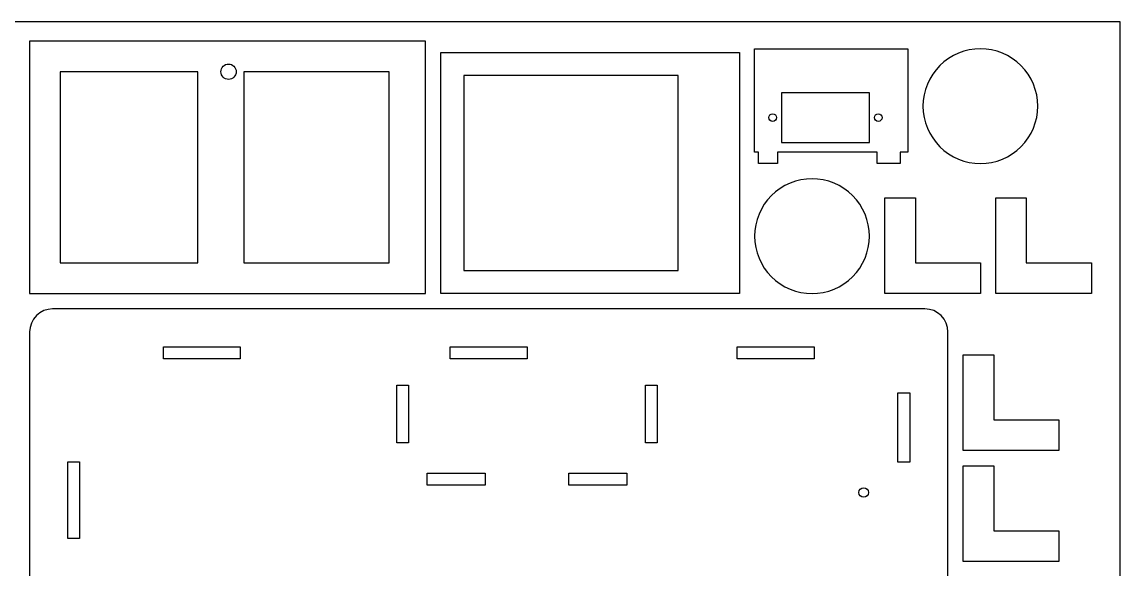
# Model space of a CAD drawing. Header units: millimetres. Extents: x 0 to 600, y 0 to 400.
# Drawn here: x 313 to 600, y 257 to 400 of the extents above; entities that cross this region are included whole.
import ezdxf

# ---------------------------------------------------------------- set-up
doc = ezdxf.new("R2010")
doc.units = ezdxf.units.MM
for name, color, linetype in [('CUT', 1, 'Continuous'), ('ENGRAVE', 5, 'Continuous'), ('NOTE', 8, 'Continuous')]:
    doc.layers.add(name, color=color, linetype=linetype)

msp = doc.modelspace()

# ---------------------------------------------------------------- linework, layer by layer
at = {"layer": 'CUT'}
for points in [[(418.5, 395), (315, 395), (315, 329), (418.5, 329)], [(422.5, 329), (422.5, 392), (500.5, 392), (500.5, 329)], [(505.5, 363), (505.5, 366), (504.5, 366), (504.5, 393), (544.5, 393), (544.5, 366), (542.5, 366), (542.5, 363), (536.5, 363), (536.5, 366), (510.5, 366), (510.5, 363)], [(578.5, 378), (578.43, 379.47), (578.21, 380.93), (577.85, 382.35), (577.36, 383.74), (576.73, 385.07), (575.97, 386.33), (575.1, 387.52), (574.11, 388.61), (573.02, 389.6), (571.83, 390.47), (570.57, 391.23), (569.24, 391.86), (567.85, 392.35), (566.43, 392.71), (564.97, 392.93), (563.5, 393), (562.03, 392.93), (560.57, 392.71), (559.15, 392.35), (557.76, 391.86), (556.43, 391.23), (555.17, 390.47), (553.98, 389.6), (552.89, 388.61), (551.9, 387.52), (551.03, 386.33), (550.27, 385.07), (549.64, 383.74), (549.15, 382.35), (548.79, 380.93), (548.57, 379.47), (548.5, 378), (548.57, 376.53), (548.79, 375.07), (549.15, 373.65), (549.64, 372.26), (550.27, 370.93), (551.03, 369.67), (551.9, 368.48), (552.89, 367.39), (553.98, 366.4), (555.17, 365.53), (556.43, 364.77), (557.76, 364.14), (559.15, 363.65), (560.57, 363.29), (562.03, 363.07), (563.5, 363), (564.97, 363.07), (566.43, 363.29), (567.85, 363.65), (569.24, 364.14), (570.57, 364.77), (571.83, 365.53), (573.02, 366.4), (574.11, 367.39), (575.1, 368.48), (575.97, 369.67), (576.73, 370.93), (577.36, 372.26), (577.85, 373.65), (578.21, 375.07), (578.43, 376.53)], [(484.5, 386), (428.5, 386), (428.5, 335), (484.5, 335)], [(534.5, 381.5), (511.5, 381.5), (511.5, 368.5), (534.5, 368.5)], [(534.5, 344), (534.43, 345.47), (534.21, 346.93), (533.85, 348.35), (533.36, 349.74), (532.73, 351.07), (531.97, 352.33), (531.1, 353.52), (530.11, 354.61), (529.02, 355.6), (527.83, 356.47), (526.57, 357.23), (525.24, 357.86), (523.85, 358.35), (522.43, 358.71), (520.97, 358.93), (519.5, 359), (518.03, 358.93), (516.57, 358.71), (515.15, 358.35), (513.76, 357.86), (512.43, 357.23), (511.17, 356.47), (509.98, 355.6), (508.89, 354.61), (507.9, 353.52), (507.03, 352.33), (506.27, 351.07), (505.64, 349.74), (505.15, 348.35), (504.79, 346.93), (504.57, 345.47), (504.5, 344), (504.57, 342.53), (504.79, 341.07), (505.15, 339.65), (505.64, 338.26), (506.27, 336.93), (507.03, 335.67), (507.9, 334.48), (508.89, 333.39), (509.98, 332.4), (511.17, 331.53), (512.43, 330.77), (513.76, 330.14), (515.15, 329.65), (516.57, 329.29), (518.03, 329.07), (519.5, 329), (520.97, 329.07), (522.43, 329.29), (523.85, 329.65), (525.24, 330.14), (526.57, 330.77), (527.83, 331.53), (529.02, 332.4), (530.11, 333.39), (531.1, 334.48), (531.97, 335.67), (532.73, 336.93), (533.36, 338.26), (533.85, 339.65), (534.21, 341.07), (534.43, 342.53)], [(563.5, 337), (563.5, 329), (546.5, 329), (538.5, 329), (538.5, 337), (538.5, 354), (546.5, 354), (546.5, 337)], [(592.5, 337), (592.5, 329), (575.5, 329), (567.5, 329), (567.5, 337), (567.5, 354), (575.5, 354), (575.5, 337)], [(349.95, 315.05), (370.05, 315.05), (370.05, 311.95), (349.95, 311.95)], [(445.05, 315.05), (445.05, 311.95), (424.95, 311.95), (424.95, 315.05)], [(520.05, 311.95), (499.95, 311.95), (499.95, 315.05), (520.05, 315.05)], [(584, 296), (584, 288), (567, 288), (559, 288), (559, 296), (559, 313), (567, 313), (567, 296)], [(410.95, 289.95), (410.95, 305.05), (414.05, 305.05), (414.05, 289.95)], [(475.95, 305.05), (479.05, 305.05), (479.05, 289.95), (475.95, 289.95)], [(541.95, 303.05), (545.05, 303.05), (545.05, 284.95), (541.95, 284.95)], [(328.05, 285.05), (328.05, 264.95), (324.95, 264.95), (324.95, 285.05)], [(434.05, 282.05), (434.05, 278.95), (418.95, 278.95), (418.95, 282.05)], [(471.05, 278.95), (455.95, 278.95), (455.95, 282.05), (471.05, 282.05)], [(584, 267), (584, 259), (567, 259), (559, 259), (559, 267), (559, 284), (567, 284), (567, 267)]]:
    msp.add_lwpolyline(points, close=True, dxfattribs=at)
msp.add_lwpolyline([(555, 11), (555, 319), (554.88, 320.17), (554.54, 321.3), (553.99, 322.33), (553.24, 323.24), (552.33, 323.99), (551.3, 324.54), (550.17, 324.88), (549, 325), (321, 325), (319.83, 324.88), (318.7, 324.54), (317.67, 323.99), (316.76, 323.24), (316.01, 322.33), (315.46, 321.3), (315.12, 320.17), (315, 319), (315, 11)], dxfattribs=at)
for centre, radius in [((367, 387), 2), ((509.2, 375), 1), ((536.8, 375), 1), ((533, 277), 1.25)]:
    msp.add_circle(centre, radius, dxfattribs=at)
at = {"layer": 'ENGRAVE'}
for points in [[(359, 387), (323, 387), (323, 337), (359, 337)], [(409, 387), (371, 387), (371, 337), (409, 337)]]:
    msp.add_lwpolyline(points, close=True, dxfattribs=at)
at = {"layer": 'NOTE'}
msp.add_lwpolyline([(0, 0), (600, 0), (600, 400), (0, 400)], close=True, dxfattribs=at)

doc.saveas('drawing.dxf')
